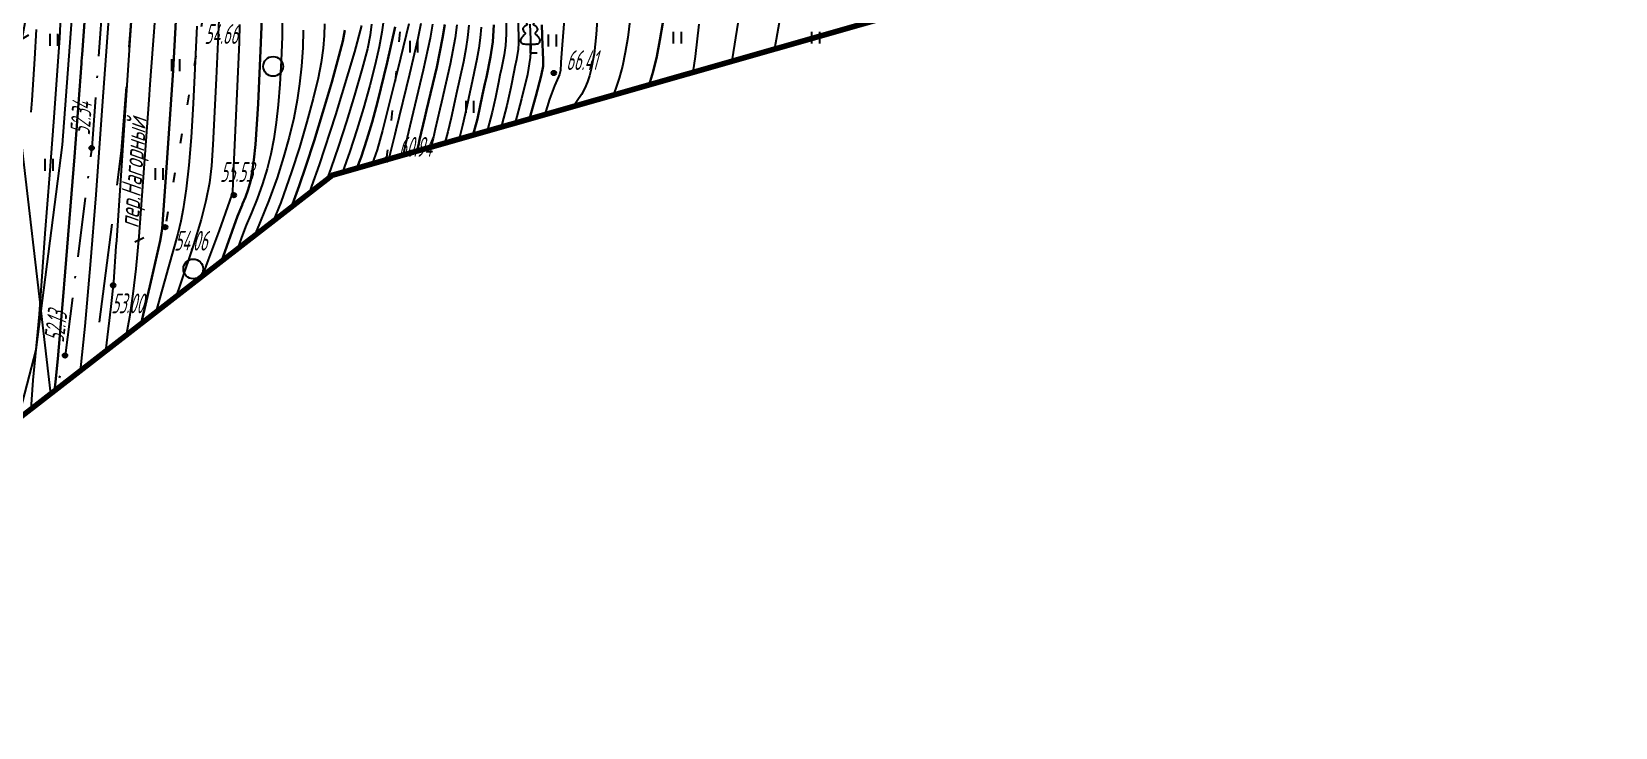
# Model space of a CAD drawing. Extents: x 1233805 to 1234355, y 654698 to 655114.
# Drawn here: x 1234273.7 to 1234353.8, y 655009.9 to 655045.1 of the extents above; entities that cross this region are included whole.
import ezdxf

# ---------------------------------------------------------------- set-up
doc = ezdxf.new("R2010")
doc.units = 0
for name, pattern in [('ИИDash_05_15', [2, 0.5, -1.5]), ('ИИDash_50_20', [7, 5, -2]), ('ИИDashDot_30_20', [5, 3, -1, 0, -1])]:
    doc.linetypes.add(name, pattern=pattern)
for name, color, linetype, lineweight in [('ИИ_ГОРИЗОНТАЛИ_ОСН', 32, 'Continuous', 25), ('ИИ_ГОРИЗОНТАЛИ_УТОЛЩ', 32, 'Continuous', 30), ('ИИ_ДОРОГИ_АД', 7, 'Continuous', 25), ('ИИ_ДОРОГИ_АД_ОСИ', 7, 'Continuous', 25), ('ИИ_ЛЭП_ВН', 250, 'Continuous', 25), ('ИИ_ОТМЕТКИ', 7, 'Continuous', 25), ('ИИ_УГОДЬЯ', 7, 'Continuous', 25)]:
    doc.layers.add(name, color=color, linetype=linetype, lineweight=lineweight)
doc.layers.add('Оформление точек', color=7, linetype='Continuous')
doc.styles.add('VNIPISIMPLEXCUR', font='simplex.shx', dxfattribs={"width": 0.8, "oblique": 15})
doc.styles.add('ГОСТ 2.304 КУРСИВ', font='cs_gost2304.shx', dxfattribs={"oblique": 15})

# ---------------------------------------------------------------- blocks, each defined once
blk = doc.blocks.new('ИИ05401')
at = {"color": 0, "linetype": 'Continuous', "lineweight": 25}
for points in [[(-0.4, 1.2), (-0.4, 0)], [(0.4, 1.2), (0.4, 0)]]:
    blk.add_lwpolyline(points, dxfattribs=at)
blk = doc.blocks.new('ИИ053881')
at = {"color": 0, "linetype": 'Continuous', "lineweight": 25}
blk.add_lwpolyline([(0, 0.88), (0.13, 0.88), (0.34, 0.88), (0.48, 0.88), (0.61, 0.89), (0.73, 0.91), (0.82, 0.94), (0.91, 1), (0.96, 1.07), (0.98, 1.15), (0.99, 1.23), (0.99, 1.29), (0.96, 1.38), (0.93, 1.45), (0.88, 1.52), (0.8, 1.61), (0.72, 1.69), (0.65, 1.77), (0.57, 1.84), (0.54, 1.89), (0.51, 1.93), (0.5, 1.97), (0.5, 1.99), (0.52, 2.02), (0.55, 2.05), (0.61, 2.12), (0.68, 2.2), (0.73, 2.29), (0.75, 2.37), (0.74, 2.44), (0.71, 2.52), (0.67, 2.58), (0.63, 2.62), (0.6, 2.65), (0.55, 2.68), (0.5, 2.71), (0.41, 2.76), (0.36, 2.79), (0.34, 2.81), (0.32, 2.83), (0.32, 2.85), (0.32, 2.87), (0.34, 2.89), (0.35, 2.93), (0.37, 2.97), (0.4, 3.03), (0.41, 3.1), (0.41, 3.19), (0.4, 3.25), (0.36, 3.32), (0.32, 3.38), (0.28, 3.41), (0.25, 3.44), (0.18, 3.48), (0.13, 3.49), (0.07, 3.5), (0, 3.5), (-0.07, 3.5), (-0.13, 3.49), (-0.18, 3.48), (-0.25, 3.44), (-0.28, 3.41), (-0.32, 3.38), (-0.36, 3.32), (-0.4, 3.25), (-0.41, 3.19), (-0.41, 3.1), (-0.4, 3.03), (-0.37, 2.97), (-0.35, 2.93), (-0.34, 2.89), (-0.32, 2.87), (-0.32, 2.85), (-0.32, 2.83), (-0.34, 2.81), (-0.36, 2.79), (-0.41, 2.76), (-0.5, 2.71), (-0.55, 2.68), (-0.6, 2.65), (-0.63, 2.62), (-0.67, 2.58), (-0.71, 2.52), (-0.74, 2.44), (-0.75, 2.37), (-0.73, 2.29), (-0.68, 2.2), (-0.61, 2.12), (-0.55, 2.05), (-0.52, 2.02), (-0.5, 1.99), (-0.5, 1.97), (-0.51, 1.93), (-0.54, 1.89), (-0.57, 1.84), (-0.65, 1.77), (-0.72, 1.69), (-0.8, 1.61), (-0.88, 1.52), (-0.93, 1.45), (-0.96, 1.38), (-0.99, 1.29), (-0.99, 1.23), (-0.98, 1.15), (-0.96, 1.07), (-0.91, 1), (-0.82, 0.94), (-0.73, 0.91), (-0.61, 0.89), (-0.48, 0.88), (-0.34, 0.88), (-0.13, 0.88)], close=True, dxfattribs=at)
blk.add_lwpolyline([(0, 0.88), (0, 0), (0.7, 0)], dxfattribs=at)
blk = doc.blocks.new('ИИ05368')
at = {"color": 0, "linetype": 'Continuous'}
blk.add_circle((0, 0), 1, dxfattribs=at)
blk = doc.blocks.new('PICKET')
at = {"color": 0, "linetype": 'Continuous', "lineweight": 25}
for p, q in [((-0.23, 0), (0.23, 0)), ((0, 0.23), (0, -0.23))]:
    blk.add_line(p, q, dxfattribs=at)
blk.add_circle((0, 0), 0.23, dxfattribs=at)
at = {"color": 0, "linetype": 'Continuous', "style": 'VNIPISIMPLEXCUR', "oblique": 15, "width": 0.8}
blk.add_attdef('OTMETKA', (1.25, 0.3), '', height=2, dxfattribs=at)
at = {"color": 8, "linetype": 'Continuous', "style": 'VNIPISIMPLEXCUR', "oblique": 15, "width": 0.8, "flags": 1}
blk.add_attdef('NOMER', (1.25, -2.7), '', height=2, dxfattribs=at)

msp = doc.modelspace()

# ---------------------------------------------------------------- linework, layer by layer
at = {"layer": 'ИИ_ГОРИЗОНТАЛИ_ОСН', "flags": 128}
for points, elevation in [([(1234277.94, 655050.423), (1234277.473, 655043.889), (1234277.339, 655042.046), (1234277.222, 655040.41), (1234276.961, 655036.85), (1234276.679, 655033.309), (1234276.403, 655030.216), (1234276.177, 655027.955)], 52.5), ([(1234312.215, 655049.395), (1234311.3, 655044.238)], 69.5), ([(1234278.887, 655047.535), (1234278.695, 655044.691), (1234278.625, 655043.669), (1234278.006, 655034.554), (1234277.986, 655034.256), (1234277.857, 655032.433), (1234277.729, 655031.208), (1234277.451, 655028.944)], 53), ([(1234275.184, 655045.881), (1234275.121, 655044.788), (1234274.826, 655040.547), (1234274.619, 655037.864), (1234274.393, 655034.906), (1234274.273, 655033.21), (1234274.095, 655030.814), (1234273.894, 655028.68), (1234273.78, 655027.487), (1234273.674, 655026.013)], 51.5), ([(1234279.961, 655046.001), (1234279.851, 655044.444), (1234279.707, 655042.446), (1234279.652, 655041.665), (1234279.136, 655034.748), (1234278.988, 655033.108), (1234278.842, 655031.851), (1234278.665, 655030.671), (1234278.496, 655029.754)], 53.5), ([(1234298.298, 655046.255), (1234298.353, 655044.89), (1234298.354, 655044.524), (1234298.333, 655044.227), (1234298.243, 655043.708), (1234298.171, 655043.337), (1234298.138, 655043.156), (1234297.971, 655042.294), (1234297.761, 655041.383), (1234297.508, 655040.408), (1234297.476, 655040.293)], 65), ([(1234300.718, 655046.35), (1234300.556, 655044.442), (1234300.5, 655043.572), (1234300.498, 655043.522), (1234300.475, 655043.154), (1234300.427, 655042.943), (1234300.373, 655042.83), (1234300.171, 655042.38), (1234299.926, 655041.691), (1234299.691, 655040.925)], 66.5), ([(1234302.375, 655046.496), (1234302.277, 655044.975), (1234302.176, 655043.995), (1234302.035, 655043.209), (1234301.946, 655042.876), (1234301.843, 655042.574), (1234301.705, 655042.259), (1234301.533, 655041.94), (1234301.323, 655041.608), (1234301.132, 655041.336)], 67), ([(1234273.954, 655045.22), (1234273.871, 655043.744), (1234273.73, 655041.649), (1234273.683, 655041.036)], 51), ([(1234282.085, 655045.4), (1234281.897, 655041.478), (1234281.789, 655039.752), (1234281.674, 655038.358), (1234281.541, 655037.161), (1234281.387, 655036.145), (1234281.265, 655035.524), (1234281.115, 655034.886), (1234280.648, 655033.215), (1234280.113, 655031.334), (1234280.01, 655030.929)], 54.5), ([(1234283.19, 655045.712), (1234283.061, 655042.752), (1234282.894, 655039.385), (1234282.819, 655038.327), (1234282.71, 655037.46), (1234282.538, 655036.562), (1234282.295, 655035.602), (1234281.907, 655034.326), (1234281.253, 655032.366), (1234281.039, 655031.727)], 55), ([(1234284.244, 655045.48), (1234284.211, 655044.567), (1234283.956, 655038.646), (1234283.877, 655037.029), (1234283.876, 655037.016), (1234283.876, 655037.015), (1234283.844, 655036.871), (1234283.733, 655036.532), (1234283.204, 655035.059), (1234282.654, 655033.568), (1234282.353, 655032.747)], 55.5), ([(1234286.401, 655045.733), (1234286.39, 655044.87), (1234286.342, 655043.638), (1234286.274, 655042.453), (1234286.192, 655041.409), (1234286.097, 655040.523), (1234285.975, 655039.695), (1234285.821, 655038.914), (1234285.636, 655038.173), (1234285.406, 655037.422), (1234285.133, 655036.654), (1234284.841, 655035.945), (1234284.791, 655035.831), (1234284.575, 655035.324), (1234284.333, 655034.693), (1234284.131, 655034.127)], 56.5), ([(1234287.461, 655045.192), (1234287.434, 655044.294), (1234287.371, 655043.369), (1234287.277, 655042.48), (1234287.153, 655041.64), (1234286.977, 655040.737), (1234286.746, 655039.773), (1234286.464, 655038.757), (1234286.137, 655037.718), (1234285.726, 655036.563), (1234285.289, 655035.496), (1234285.215, 655035.329), (1234284.988, 655034.792)], 57), ([(1234288.531, 655045.513), (1234288.524, 655044.925), (1234288.468, 655044.272), (1234288.363, 655043.549), (1234288.208, 655042.756), (1234287.965, 655041.736), (1234287.644, 655040.544), (1234287.264, 655039.255), (1234286.868, 655038.014), (1234286.319, 655036.471), (1234285.931, 655035.523)], 57.5), ([(1234290.413, 655045.425), (1234290.048, 655044.101), (1234289.089, 655040.913), (1234288.27, 655038.383), (1234287.885, 655037.29), (1234287.753, 655036.937)], 58.5), ([(1234290.922, 655045.498), (1234290.852, 655044.931), (1234290.704, 655044.243), (1234290.437, 655043.248), (1234290.05, 655041.907), (1234289.643, 655040.571), (1234289.242, 655039.322), (1234288.855, 655038.184), (1234288.656, 655037.638)], 59), ([(1234291.514, 655045.686), (1234291.441, 655045.085), (1234291.304, 655044.346), (1234291.102, 655043.459), (1234290.827, 655042.394), (1234290.505, 655041.244), (1234290.171, 655040.14), (1234289.817, 655039.057), (1234289.445, 655038.001)], 59.5), ([(1234292.808, 655045.513), (1234292.383, 655043.779), (1234292.14, 655042.806), (1234291.861, 655041.664), (1234291.476, 655040.112), (1234291.197, 655039.134), (1234290.948, 655038.43)], 60.5), ([(1234293.404, 655045.521), (1234293.253, 655044.761), (1234292.839, 655042.961), (1234292.148, 655040.13), (1234292.092, 655039.904), (1234291.798, 655038.693), (1234291.798, 655038.692), (1234291.791, 655038.671)], 61), ([(1234294.009, 655045.497), (1234293.883, 655044.777), (1234293.533, 655043.164), (1234292.938, 655040.688), (1234292.852, 655040.333), (1234292.563, 655039.116), (1234292.543, 655039.028), (1234292.498, 655038.872)], 61.5), ([(1234295.226, 655045.463), (1234295.145, 655044.809), (1234294.894, 655043.461), (1234294.456, 655041.545), (1234294.371, 655041.191), (1234294.143, 655040.183), (1234294.034, 655039.701), (1234293.921, 655039.278)], 62.5), ([(1234295.836, 655045.446), (1234295.775, 655044.825), (1234295.691, 655044.248), (1234295.571, 655043.594), (1234295.205, 655041.937), (1234295.131, 655041.621), (1234294.939, 655040.75), (1234294.779, 655040.037), (1234294.632, 655039.481)], 63), ([(1234296.46, 655045.347), (1234296.413, 655044.795), (1234296.347, 655044.283), (1234296.252, 655043.724), (1234295.959, 655042.348), (1234295.891, 655042.05), (1234295.738, 655041.332), (1234295.525, 655040.374), (1234295.344, 655039.684)], 63.5), ([(1234297.724, 655045.685), (1234297.731, 655044.994), (1234297.693, 655044.416), (1234297.621, 655043.934), (1234297.487, 655043.271), (1234297.411, 655042.908), (1234297.338, 655042.535), (1234297.186, 655041.778), (1234297.016, 655041.046), (1234296.783, 655040.152), (1234296.765, 655040.09)], 64.5), ([(1234298.928, 655045.501), (1234298.976, 655044.323), (1234298.949, 655043.8), (1234298.801, 655042.938), (1234298.511, 655041.707), (1234298.181, 655040.494)], 65.5), ([(1234303.977, 655045.661), (1234303.877, 655044.826), (1234303.756, 655044.059), (1234303.615, 655043.376), (1234303.45, 655042.762), (1234303.26, 655042.206), (1234303.135, 655041.908)], 67.5), ([(1234307.481, 655045.486), (1234307.292, 655043.855), (1234307.167, 655043.058)], 68.5), ([(1234309.448, 655045.544), (1234309.165, 655043.747), (1234309.147, 655043.624)], 69)]:
    msp.add_lwpolyline(points, dxfattribs=dict(at, elevation=elevation))
at = {"layer": 'ИИ_ГОРИЗОНТАЛИ_УТОЛЩ', "flags": 128}
for points, elevation in [([(1234276.607, 655048.663), (1234276.269, 655043.962), (1234276.244, 655043.62), (1234276.236, 655043.503), (1234275.88, 655038.786), (1234275.416, 655032.965), (1234275.299, 655031.505), (1234275.268, 655031.116), (1234275.044, 655028.564), (1234274.921, 655027.393), (1234274.875, 655026.945)], 52), ([(1234281.053, 655046.279), (1234280.885, 655043.146), (1234280.477, 655037.256), (1234280.322, 655035.162), (1234280.291, 655034.912), (1234280.217, 655034.533), (1234279.797, 655032.674), (1234279.255, 655030.343)], 54), ([(1234285.37, 655045.785), (1234285.32, 655044.549), (1234285.175, 655041.465), (1234285.042, 655039.407), (1234284.968, 655038.636), (1234284.885, 655038.017), (1234284.792, 655037.538), (1234284.675, 655037.126), (1234284.54, 655036.745), (1234284.394, 655036.395), (1234284.367, 655036.333), (1234284.141, 655035.779), (1234283.333, 655033.508)], 56), ([(1234289.57, 655045.181), (1234289.457, 655044.641), (1234289.263, 655043.873), (1234288.9, 655042.563), (1234288.456, 655041.043), (1234288.009, 655039.582), (1234287.599, 655038.31), (1234287.256, 655037.313), (1234286.912, 655036.38), (1234286.858, 655036.243)], 58), ([(1234292.105, 655045.352), (1234291.709, 655043.554), (1234291.217, 655041.541), (1234290.946, 655040.534), (1234290.683, 655039.658), (1234290.386, 655038.771), (1234290.18, 655038.211)], 60), ([(1234294.617, 655045.479), (1234294.514, 655044.793), (1234294.215, 655043.32), (1234293.702, 655041.135), (1234293.611, 655040.762), (1234293.35, 655039.634), (1234293.289, 655039.365), (1234293.203, 655039.073)], 62), ([(1234297.107, 655045.466), (1234297.053, 655044.606), (1234296.938, 655043.833), (1234296.725, 655042.815), (1234296.651, 655042.479), (1234296.538, 655041.927), (1234296.27, 655040.71), (1234296.061, 655039.908), (1234296.054, 655039.887)], 64), ([(1234299.533, 655045.461), (1234299.573, 655044.402), (1234299.584, 655044.158), (1234299.606, 655043.608), (1234299.593, 655043.375), (1234299.493, 655042.881), (1234299.226, 655041.855), (1234298.903, 655040.7)], 66), ([(1234305.648, 655045.561), (1234305.508, 655044.685), (1234305.346, 655043.858), (1234305.163, 655043.094), (1234304.969, 655042.431)], 68)]:
    msp.add_lwpolyline(points, dxfattribs=dict(at, elevation=elevation))
at = {"layer": 'ИИ_ДОРОГИ_АД', "flags": 128}
msp.add_lwpolyline([(1234279.872, 655077.325), (1234278.397, 655067.76), (1234276.293, 655053.142), (1234275.266, 655039.379), (1234273.932, 655029.016), (1234273.028, 655025.511)], dxfattribs=at)
at = {"layer": 'ИИ_ДОРОГИ_АД', "linetype": 'ИИDash_50_20', "flags": 128}
msp.add_lwpolyline([(1234282.906, 655077.029), (1234281.364, 655067.314), (1234279.277, 655052.816), (1234278.252, 655039.076), (1234276.892, 655028.51)], dxfattribs=at)
at = {"layer": 'ИИ_ДОРОГИ_АД_ОСИ', "linetype": 'ИИDashDot_30_20', "flags": 128}
msp.add_lwpolyline([(1234281.389, 655077.177), (1234279.88, 655067.537), (1234277.785, 655052.979), (1234276.759, 655039.228), (1234275.408, 655028.731), (1234274.965, 655027.015)], dxfattribs=at)
at = {"layer": 'ИИ_ЛЭП_ВН', "flags": 128}
msp.add_lwpolyline([(1234274.151, 655107.462), (1234275.649, 655098.828), (1234279.258, 655078.184), (1234272.827, 655042.58), (1234274.667, 655026.783)], dxfattribs=at)
at = {"layer": 'ИИ_УГОДЬЯ', "linetype": 'ИИDash_05_15', "flags": 128}
for points in [[(1234291.672, 655038.637), (1234291.883, 655040.253), (1234292.479, 655046.145), (1234290.167, 655048.532), (1234285.318, 655045.772), (1234282.494, 655046.472), (1234280.47, 655035.219), (1234277.568, 655033.761)], [(1234250.851, 655046.645), (1234253.793, 655045.814), (1234250.962, 655038.129), (1234249.254, 655034.333), (1234248.15, 655031.187), (1234247.228, 655028.129), (1234247.886, 655026.458), (1234251.887, 655022.408), (1234252.95, 655015.977), (1234255.432, 655011.774), (1234257.906, 655013.862), (1234256.251, 655016.318), (1234257.071, 655019.48), (1234260.788, 655018.264), (1234261.309, 655019.966), (1234260.892, 655022.71), (1234257.245, 655024.169), (1234256.173, 655033.3), (1234258.5, 655036.042), (1234259.972, 655038.773), (1234258.25, 655042.917), (1234263.071, 655045.123), (1234265.048, 655044.554), (1234267.767, 655042.222), (1234269.657, 655042.629), (1234275.779, 655046.261)]]:
    msp.add_lwpolyline(points, dxfattribs=at)
at = {"layer": 'Оформление точек', "color": 41, "lineweight": 80}
msp.add_lwpolyline([(1234283.108, 654912.091), (1234263.065, 654936.588), (1234271.639, 654969.887), (1234262.654, 654978.832), (1234256.669, 655012.818), (1234288.937, 655037.856), (1234333.776, 655050.652), (1234349.327, 655050.821), (1234348.812, 655058.959), (1234353.847, 655093.724), (1234353.334, 655114.319), (1234323.897, 655110.095), (1234294.279, 655109.246), (1234278.101, 655107.867), (1234260.582, 655106.071), (1234251.183, 655108.936), (1234238.712, 655106.566), (1234227.593, 655106.413), (1234221.976, 655100.726), (1234199.442, 655098.648), (1234167.81, 655097.022), (1234151.568, 655095.162)], dxfattribs=at)

# ---------------------------------------------------------------- block references
at = {"layer": 'ИИ_ОТМЕТКИ'}
ref = msp.add_blockref('PICKET', (1234282.494, 655046.472, 54.665), dxfattribs=dict(at, xscale=0.5, yscale=0.5, zscale=0.5))
ref.add_attrib('OTMETKA', '54.66', (1234282.46, 655044.494, 54.665), dxfattribs={"layer": '0', "color": 0, "linetype": 'Continuous', "height": 1, "style": 'ГОСТ 2.304 КУРСИВ', "oblique": 15, "width": 0.65})
ref = msp.add_blockref('PICKET', (1234300.138, 655043.02, 66.412), dxfattribs=dict(at, xscale=0.5, yscale=0.5, zscale=0.5))
ref.add_attrib('OTMETKA', '66.41', (1234300.763, 655043.17, 66.412), dxfattribs={"layer": '0', "color": 0, "linetype": 'Continuous', "height": 1, "style": 'ГОСТ 2.304 КУРСИВ', "oblique": 15, "width": 0.65})
ref = msp.add_blockref('PICKET', (1234276.759, 655039.228, 52.343), dxfattribs=dict(at, xscale=0.5, yscale=0.5, zscale=0.5))
ref.add_attrib('OTMETKA', '52.34', (1234276.656, 655039.862, 52.343), dxfattribs={"layer": '0', "color": 0, "linetype": 'Continuous', "height": 1, "rotation": 85.73196, "style": 'ГОСТ 2.304 КУРСИВ', "oblique": 15, "width": 0.65})
ref = msp.add_blockref('PICKET', (1234291.672, 655038.637, 60.944), dxfattribs=dict(at, xscale=0.5, yscale=0.5, zscale=0.5))
ref.add_attrib('OTMETKA', '60.94', (1234292.297, 655038.787, 60.944), dxfattribs={"layer": '0', "color": 0, "linetype": 'Continuous', "height": 1, "style": 'ГОСТ 2.304 КУРСИВ', "oblique": 15, "width": 0.65})
ref = msp.add_blockref('PICKET', (1234283.952, 655036.837, 55.529), dxfattribs=dict(at, xscale=0.5, yscale=0.5, zscale=0.5))
ref.add_attrib('OTMETKA', '55.53', (1234283.25, 655037.512, 55.529), dxfattribs={"layer": '0', "color": 0, "linetype": 'Continuous', "height": 1, "style": 'ГОСТ 2.304 КУРСИВ', "oblique": 15, "width": 0.65})
ref = msp.add_blockref('PICKET', (1234280.47, 655035.219, 54.057), dxfattribs=dict(at, xscale=0.5, yscale=0.5, zscale=0.5))
ref.add_attrib('OTMETKA', '54.06', (1234280.933, 655034.035, 54.057), dxfattribs={"layer": '0', "color": 0, "linetype": 'Continuous', "height": 1, "style": 'ГОСТ 2.304 КУРСИВ', "oblique": 15, "width": 0.65})
ref = msp.add_blockref('PICKET', (1234277.843, 655032.281, 52.998), dxfattribs=dict(at, xscale=0.5, yscale=0.5, zscale=0.5))
ref.add_attrib('OTMETKA', '53.00', (1234277.746, 655030.863, 52.998), dxfattribs={"layer": '0', "color": 0, "linetype": 'Continuous', "height": 1, "style": 'ГОСТ 2.304 КУРСИВ', "oblique": 15, "width": 0.65})
ref = msp.add_blockref('PICKET', (1234275.408, 655028.731, 52.133), dxfattribs=dict(at, xscale=0.5, yscale=0.5, zscale=0.5))
ref.add_attrib('OTMETKA', '52.13', (1234275.339, 655029.37, 52.133), dxfattribs={"layer": '0', "color": 0, "linetype": 'Continuous', "height": 1, "rotation": 82.66893, "style": 'ГОСТ 2.304 КУРСИВ', "oblique": 15, "width": 0.65})
at = {"layer": 'ИИ_УГОДЬЯ', "xscale": 0.5, "yscale": 0.5, "zscale": 0.5}
for name, p in [('ИИ053881', (1234298.949, 655044.048, -11.67)), ('ИИ05401', (1234274.832, 655044.399)), ('ИИ05401', (1234300.05, 655044.366)), ('ИИ05401', (1234306.381, 655044.51)), ('ИИ05401', (1234313.381, 655044.51)), ('ИИ05401', (1234293.046, 655044.057)), ('ИИ05401', (1234280.998, 655043.12)), ('ИИ05368', (1234285.937, 655043.356)), ('ИИ05401', (1234295.881, 655041.01)), ('ИИ05401', (1234274.592, 655038.075)), ('ИИ05401', (1234280.164, 655037.614)), ('ИИ05368', (1234281.898, 655033.108))]:
    msp.add_blockref(name, p, dxfattribs=at)

# ---------------------------------------------------------------- texts
at = {"layer": 'ИИ_ДОРОГИ_АД', "style": 'ГОСТ 2.304 КУРСИВ', "oblique": 15, "width": 0.8}
msp.add_text('пер.Нагорный', height=1, rotation=85.73196, dxfattribs=at).set_placement((1234279.118, 655035.166))

doc.saveas('drawing.dxf')
